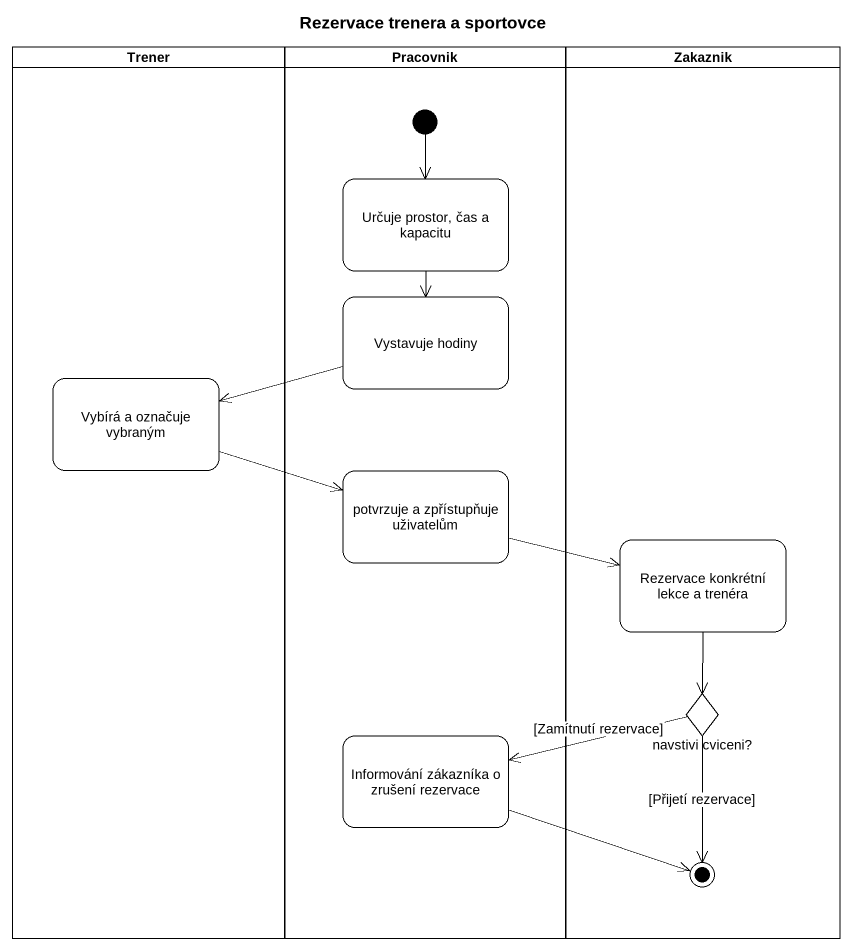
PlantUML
@startuml
title Rezervace trenera a sportovce
hide empty description
state Trener <<partition>> {
  state "Vybírá a označuje vybraným" as Vybírá_a_označuje_vybraným
}
state Pracovnik <<partition>> {
  state "Určuje prostor, čas a kapacitu" as Určuje_prostor_čas_a
  state "Vystavuje hodiny" as Vystavuje_hodiny
  state "potvrzuje a zpřístupňuje uživatelům" as potvrzuje_a_zpřístupňuje
  state "Informování zákazníka o zrušení rezervace" as Informování_zákazníka_o
  [*] --> Určuje_prostor_čas_a
}
state Zakaznik <<partition>> {
  state "Rezervace konkrétní lekce a trenéra" as Rezervace_konkrétní_lekce_a
  state "navstivi cviceni?" as navstivi_cviceni <<choice>>
  state final1 <<end>>
}
Určuje_prostor_čas_a --> Vystavuje_hodiny
Vystavuje_hodiny -left-> Vybírá_a_označuje_vybraným
Vybírá_a_označuje_vybraným -right-> potvrzuje_a_zpřístupňuje
potvrzuje_a_zpřístupňuje -right-> Rezervace_konkrétní_lekce_a
Rezervace_konkrétní_lekce_a --> navstivi_cviceni
navstivi_cviceni -left-> Informování_zákazníka_o : [Zamítnutí rezervace]
navstivi_cviceni --> final1 : [Přijetí rezervace]
Informování_zákazníka_o -right-> final1
@enduml
